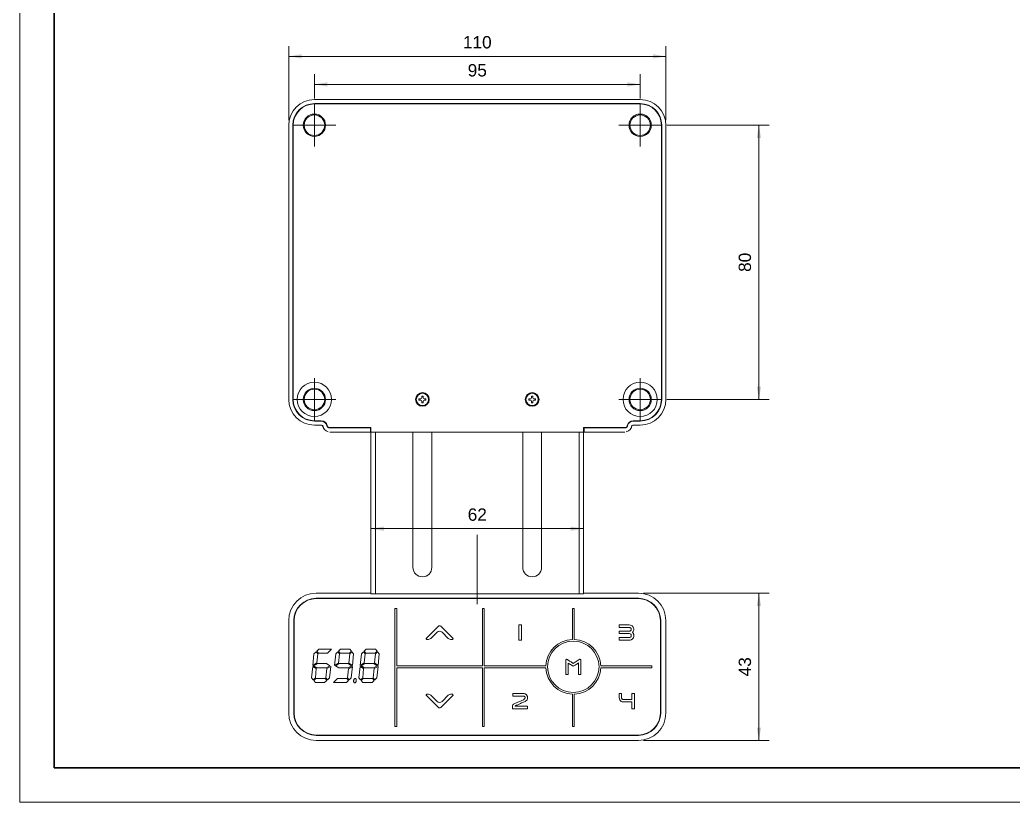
# Model space of a CAD drawing. Header units: millimetres. Extents: x -297 to 297, y -210 to 210.
# Drawn here: x -297 to -7.3, y -210 to 18.2 of the extents above; entities that cross this region are included whole.
import ezdxf

# ---------------------------------------------------------------- set-up
doc = ezdxf.new("R2010")
doc.units = ezdxf.units.MM
doc.layers.get('0').update_dxf_attribs({"lineweight": 20})
doc.layers.add('粗实线层', color=7, linetype='Continuous', lineweight=35)
doc.layers.add('细实线层', color=7, linetype='Continuous', lineweight=18)
doc.styles.add('标准', font='')
doc.styles.get('标准').set_extended_font_data('arial')
doc.dimstyles.new('标准', dxfattribs={"dimscale": 1.5, "dimtxt": 2.4, "dimasz": 2.5, "dimexe": 2, "dimexo": 1, "dimgap": 1.5, "dimtad": 1, "dimdec": 1, "dimdsep": 46, "dimtxsty": '标准', "dimcen": 2.5, "dimdle": 5, "dimclre": 256, "dimclrt": 7, "dimadec": 0, "dimazin": 0, "dimtfac": 0.714286, "dimtdec": 1, "dimtmove": 0, "dimatfit": 3, "dimfxl": 0, "dimtolj": 1, "dimarcsym": 0})

# ---------------------------------------------------------------- blocks, each defined once
blk = doc.blocks.new('*X13')
at = {"linetype": 'Continuous'}
for points in [[(-81.47, -12.52), (-80.84, -16.27), (-82.09, -16.27)], [(-81.47, -92.52), (-80.84, -88.77), (-82.09, -88.77)]]:
    blk.add_hatch(color=0, dxfattribs=at).paths.add_polyline_path(points, flags=0)
for p, q in [((-108.35, -12.52), (-78.47, -12.52)), ((-108.35, -92.52), (-78.47, -92.52))]:
    blk.add_line(p, q, dxfattribs=at)
at = {"color": 0, "linetype": 'Continuous'}
blk.add_line((-81.47, -12.52), (-81.47, -92.52), dxfattribs=at)
at = {"color": 7, "linetype": 'Continuous', "insert": (-85.55, -52.52), "char_height": 3.6, "width": 10.2951, "attachment_point": 5, "rotation": 90, "style": '标准'}
blk.add_mtext('80', dxfattribs=at)
blk = doc.blocks.new('*X14')
at = {"linetype": 'Continuous'}
for points in [[(-211.1, -0.61), (-207.35, 0.02), (-207.35, -1.23)], [(-116.1, -0.61), (-119.85, 0.02), (-119.85, -1.23)]]:
    blk.add_hatch(color=0, dxfattribs=at).paths.add_polyline_path(points, flags=0)
for p, q in [((-211.1, -4.77), (-211.1, 2.39)), ((-116.1, -4.77), (-116.1, 2.39))]:
    blk.add_line(p, q, dxfattribs=at)
at = {"color": 0, "linetype": 'Continuous'}
blk.add_line((-211.1, -0.61), (-116.1, -0.61), dxfattribs=at)
at = {"color": 7, "linetype": 'Continuous', "insert": (-163.6, 3.48), "char_height": 3.6, "width": 10.3665, "attachment_point": 5, "style": '标准'}
blk.add_mtext('95', dxfattribs=at)
blk = doc.blocks.new('*X15')
at = {"linetype": 'Continuous'}
for points in [[(-218.6, 7.57), (-214.85, 8.2), (-214.85, 6.95)], [(-108.6, 7.57), (-112.35, 8.2), (-112.35, 6.95)]]:
    blk.add_hatch(color=0, dxfattribs=at).paths.add_polyline_path(points, flags=0)
for p, q in [((-218.6, -11.02), (-218.6, 10.57)), ((-108.6, -11.02), (-108.6, 10.57))]:
    blk.add_line(p, q, dxfattribs=at)
at = {"color": 0, "linetype": 'Continuous'}
blk.add_line((-218.6, 7.57), (-108.6, 7.57), dxfattribs=at)
at = {"color": 7, "linetype": 'Continuous', "insert": (-163.6, 11.66), "char_height": 3.6, "width": 15.2012, "attachment_point": 5, "style": '标准'}
blk.add_mtext('110', dxfattribs=at)
blk = doc.blocks.new('*X16')
at = {"linetype": 'Continuous'}
for points in [[(-194.6, -130.21), (-190.85, -129.59), (-190.85, -130.84)], [(-132.6, -130.21), (-136.35, -129.59), (-136.35, -130.84)]]:
    blk.add_hatch(color=0, dxfattribs=at).paths.add_polyline_path(points, flags=0)
for p, q in [((-194.6, -126.46), (-194.6, -133.21)), ((-132.6, -126.46), (-132.6, -133.21))]:
    blk.add_line(p, q, dxfattribs=at)
at = {"color": 0, "linetype": 'Continuous'}
blk.add_line((-194.6, -130.21), (-132.6, -130.21), dxfattribs=at)
at = {"color": 7, "linetype": 'Continuous', "insert": (-163.6, -126.13), "char_height": 3.6, "width": 10.2732, "attachment_point": 5, "style": '标准'}
blk.add_mtext('62', dxfattribs=at)
blk = doc.blocks.new('*X17')
at = {"linetype": 'Continuous'}
for points in [[(-81.47, -149.03), (-80.84, -152.78), (-82.09, -152.78)], [(-81.47, -192.02), (-80.84, -188.27), (-82.09, -188.27)]]:
    blk.add_hatch(color=0, dxfattribs=at).paths.add_polyline_path(points, flags=0)
for p, q in [((-115.1, -149.03), (-78.47, -149.03)), ((-115.1, -192.02), (-78.47, -192.02))]:
    blk.add_line(p, q, dxfattribs=at)
at = {"color": 0, "linetype": 'Continuous'}
blk.add_line((-81.47, -149.03), (-81.47, -192.02), dxfattribs=at)
at = {"color": 7, "linetype": 'Continuous', "insert": (-85.55, -170.52), "char_height": 3.6, "width": 10.6024, "attachment_point": 5, "rotation": 90, "style": '标准'}
blk.add_mtext('43', dxfattribs=at)
blk = doc.blocks.new('$CAXA_FRAME_13B17AC1$')
at = {"layer": '粗实线层'}
for p, q in [((-287, 200), (-287, -200)), ((-287, -200), (287, -200))]:
    blk.add_line(p, q, dxfattribs=at)
at = {"layer": '细实线层'}
for p, q in [((-297, 210), (-297, -210)), ((-297, -210), (297, -210))]:
    blk.add_line(p, q, dxfattribs=at)

msp = doc.modelspace()

# ---------------------------------------------------------------- linework, layer by layer
at = {"color": 7, "linetype": 'Continuous', "lineweight": 18}
for p, q in [((-116.1, -5.02), (-211.1, -5.02)), ((-116.1, -6.22), (-211.1, -6.22)), ((-211.1, -18.77), (-211.1, -6.27)), ((-116.1, -6.32), (-211.1, -6.32)), ((-192.1, -6.22), (-192.1, -6.32)), ((-190.6, -6.22), (-190.6, -6.32)), ((-186.6, -6.22), (-186.6, -6.32)), ((-185.1, -6.22), (-185.1, -6.32)), ((-142.1, -6.22), (-142.1, -6.32)), ((-140.6, -6.22), (-140.6, -6.32)), ((-136.6, -6.22), (-136.6, -6.32)), ((-135.1, -6.22), (-135.1, -6.32)), ((-116.1, -18.77), (-116.1, -6.27)), ((-218.6, -12.52), (-218.6, -92.52)), ((-217.4, -12.52), (-217.4, -92.52)), ((-217.35, -12.52), (-204.85, -12.52)), ((-217.3, -12.52), (-217.3, -92.52)), ((-122.35, -12.52), (-109.85, -12.52)), ((-109.9, -92.52), (-109.9, -12.52)), ((-109.8, -92.52), (-109.8, -12.52)), ((-108.6, -92.52), (-108.6, -12.52)), ((-217.4, -24.02), (-217.3, -24.02)), ((-217.3, -25.52), (-217.4, -25.52)), ((-109.8, -24.02), (-109.9, -24.02)), ((-109.9, -25.52), (-109.8, -25.52)), ((-217.3, -29.52), (-217.4, -29.52)), ((-217.4, -31.02), (-217.3, -31.02)), ((-109.9, -29.52), (-109.8, -29.52)), ((-109.8, -31.02), (-109.9, -31.02)), ((-217.4, -74.02), (-217.3, -74.02)), ((-109.8, -74.02), (-109.9, -74.02)), ((-217.3, -75.52), (-217.4, -75.52)), ((-109.9, -75.52), (-109.8, -75.52)), ((-217.3, -79.52), (-217.4, -79.52)), ((-217.4, -81.02), (-217.3, -81.02)), ((-109.9, -79.52), (-109.8, -79.52)), ((-109.8, -81.02), (-109.9, -81.02)), ((-211.1, -98.77), (-211.1, -86.27)), ((-116.1, -98.77), (-116.1, -86.27)), ((-217.35, -92.52), (-204.85, -92.52)), ((-180.6, -92.72), (-180.6, -92.32)), ((-180.6, -92.32), (-180.1, -92.32)), ((-179.8, -92.02), (-179.8, -91.52)), ((-179.8, -91.52), (-179.4, -91.52)), ((-179.4, -91.52), (-179.4, -92.02)), ((-179.1, -92.32), (-178.6, -92.32)), ((-178.6, -92.32), (-178.6, -92.72)), ((-148.6, -92.32), (-148.1, -92.32)), ((-148.6, -92.72), (-148.6, -92.32)), ((-147.8, -91.52), (-147.4, -91.52)), ((-147.8, -92.02), (-147.8, -91.52)), ((-147.4, -91.52), (-147.4, -92.02)), ((-147.1, -92.32), (-146.6, -92.32)), ((-146.6, -92.32), (-146.6, -92.72)), ((-122.35, -92.52), (-109.85, -92.52)), ((-180.1, -92.72), (-180.6, -92.72)), ((-179.8, -93.52), (-179.8, -93.02)), ((-179.4, -93.52), (-179.8, -93.52)), ((-179.4, -93.02), (-179.4, -93.52)), ((-178.6, -92.72), (-179.1, -92.72)), ((-148.1, -92.72), (-148.6, -92.72)), ((-147.8, -93.52), (-147.8, -93.02)), ((-147.4, -93.52), (-147.8, -93.52)), ((-147.4, -93.02), (-147.4, -93.52)), ((-146.6, -92.72), (-147.1, -92.72)), ((-211.1, -98.72), (-209.1, -98.72)), ((-211.1, -98.82), (-209.1, -98.82)), ((-211.1, -100.02), (-209.1, -100.02)), ((-206.65, -100.72), (-194.6, -100.72)), ((-206.65, -100.82), (-194.75, -100.82)), ((-194.75, -102.02), (-194.75, -100.72)), ((-194.6, -149.21), (-194.6, -100.72)), ((-132.6, -100.72), (-120.55, -100.72)), ((-132.6, -149.21), (-132.6, -100.72)), ((-132.45, -102.02), (-132.45, -100.72)), ((-132.45, -100.82), (-120.55, -100.82)), ((-118.1, -98.72), (-116.1, -98.72)), ((-118.1, -98.82), (-116.1, -98.82)), ((-118.1, -100.02), (-116.1, -100.02)), ((-206.65, -102.02), (-194.75, -102.02)), ((-194.6, -101.81), (-194.75, -101.81)), ((-194.6, -102.02), (-132.6, -102.02)), ((-193.3, -102.02), (-193.3, -149.21)), ((-182.35, -102.02), (-182.35, -141.52)), ((-176.85, -141.52), (-176.85, -102.02)), ((-150.35, -102.02), (-150.35, -141.52)), ((-144.85, -141.52), (-144.85, -102.02)), ((-133.9, -102.02), (-133.9, -149.21)), ((-132.45, -101.81), (-132.6, -101.81)), ((-132.45, -102.02), (-120.55, -102.02)), ((-163.6, -131.98), (-163.6, -152.28)), ((-210.6, -149.03), (-194.6, -149.03)), ((-210.6, -150.52), (-116.6, -150.52)), ((-116.6, -150.62), (-210.6, -150.62)), ((-194.6, -149.21), (-193.3, -149.21)), ((-133.9, -149.19), (-193.3, -149.19)), ((-133.9, -149.21), (-132.6, -149.21)), ((-132.6, -149.03), (-116.6, -149.03)), ((-187.6, -153.46), (-187.1, -153.46)), ((-187.6, -153.46), (-187.6, -187.92)), ((-187.1, -153.46), (-187.1, -170.27)), ((-161.6, -153.46), (-162.1, -153.46)), ((-162.1, -153.46), (-162.1, -170.27)), ((-161.6, -153.46), (-161.6, -170.27)), ((-135.85, -153.46), (-135.35, -153.46)), ((-135.85, -153.46), (-135.85, -162.53)), ((-135.35, -153.46), (-135.35, -162.53)), ((-218.59, -184.02), (-218.59, -157.02)), ((-217.1, -184.02), (-217.1, -157.02)), ((-217, -157.02), (-217, -184.02)), ((-178.46, -162.18), (-174.95, -158.67)), ((-174.24, -158.67), (-170.73, -162.18)), ((-151.46, -158.32), (-150.74, -158.32)), ((-151.46, -162.73), (-151.46, -158.32)), ((-150.74, -158.32), (-150.74, -162.73)), ((-122.25, -158.32), (-119.32, -158.32)), ((-122.25, -159.03), (-122.25, -158.32)), ((-119.37, -159.03), (-122.25, -159.03)), ((-110.2, -184.02), (-110.2, -157.02)), ((-110.1, -157.02), (-110.1, -184.02)), ((-108.61, -157.02), (-108.61, -184.02)), ((-175.3, -160.44), (-177.1, -162.23)), ((-172.1, -162.23), (-173.89, -160.44)), ((-122.25, -160.13), (-119.37, -160.13)), ((-122.25, -160.84), (-122.25, -160.13)), ((-119.24, -160.84), (-122.25, -160.84)), ((-122.25, -162), (-119.31, -162)), ((-122.25, -162.73), (-122.25, -162)), ((-177.8, -162.52), (-178.32, -162.52)), ((-177.1, -162.23), (-177.8, -162.52)), ((-171.39, -162.52), (-172.1, -162.23)), ((-170.87, -162.52), (-171.39, -162.52)), ((-150.74, -162.73), (-151.46, -162.73)), ((-119.31, -162.73), (-122.25, -162.73)), ((-211.56, -170.09), (-211.23, -166.7)), ((-211.23, -166.7), (-210.62, -166.12)), ((-210.62, -166.12), (-210.13, -166.7)), ((-210.42, -165.93), (-209.8, -165.33)), ((-209.92, -166.5), (-210.42, -165.93)), ((-210.13, -166.7), (-210.4, -169.4)), ((-207.24, -166.5), (-209.92, -166.5)), ((-209.8, -165.33), (-206.08, -165.33)), ((-206.08, -165.33), (-207.24, -166.5)), ((-205.23, -170.09), (-204.9, -166.7)), ((-204.9, -166.7), (-204.29, -166.12)), ((-204.29, -166.12), (-203.8, -166.7)), ((-204.09, -165.93), (-203.47, -165.33)), ((-203.59, -166.5), (-204.09, -165.93)), ((-203.8, -166.7), (-204.08, -169.5)), ((-200.91, -166.5), (-203.59, -166.5)), ((-203.47, -165.33), (-200.8, -165.33)), ((-201.03, -169.5), (-200.76, -166.7)), ((-200.29, -165.93), (-200.91, -166.5)), ((-200.8, -165.33), (-200.29, -165.93)), ((-200.76, -166.7), (-200.15, -166.12)), ((-200.15, -166.12), (-199.66, -166.7)), ((-199.66, -166.7), (-199.99, -170.09)), ((-197.75, -170.09), (-197.41, -166.7)), ((-197.41, -166.7), (-196.81, -166.12)), ((-196.81, -166.12), (-196.31, -166.7)), ((-196.61, -165.93), (-195.99, -165.33)), ((-196.1, -166.5), (-196.61, -165.93)), ((-196.31, -166.7), (-196.58, -169.4)), ((-193.43, -166.5), (-196.1, -166.5)), ((-195.99, -165.33), (-193.31, -165.33)), ((-193.54, -169.4), (-193.27, -166.7)), ((-192.81, -165.93), (-193.43, -166.5)), ((-193.31, -165.33), (-192.81, -165.93)), ((-193.27, -166.7), (-192.67, -166.12)), ((-192.67, -166.12), (-192.17, -166.7)), ((-192.17, -166.7), (-192.51, -170.09)), ((-211.93, -173.77), (-211.59, -170.39)), ((-211.59, -170.39), (-210.55, -170.97)), ((-210.4, -169.4), (-211.56, -170.09)), ((-211.32, -170.23), (-210.23, -169.59)), ((-210.35, -170.78), (-211.32, -170.23)), ((-207.67, -170.78), (-210.35, -170.78)), ((-210.23, -169.59), (-207.55, -169.59)), ((-206.59, -170.24), (-207.67, -170.78)), ((-207.55, -169.59), (-206.59, -170.24)), ((-207.51, -170.97), (-206.35, -170.39)), ((-206.35, -170.39), (-206.69, -173.77)), ((-204.08, -169.5), (-205.23, -170.09)), ((-204.98, -170.24), (-203.9, -169.59)), ((-204.01, -170.78), (-204.98, -170.24)), ((-201.34, -170.77), (-204.01, -170.78)), ((-203.9, -169.59), (-201.22, -169.59)), ((-200.27, -170.24), (-201.34, -170.77)), ((-201.22, -169.59), (-200.27, -170.24)), ((-201.19, -171.07), (-200.02, -170.39)), ((-199.99, -170.09), (-201.03, -169.5)), ((-200.02, -170.39), (-200.36, -173.77)), ((-198.12, -173.77), (-197.78, -170.39)), ((-197.78, -170.39), (-196.74, -170.97)), ((-196.58, -169.4), (-197.75, -170.09)), ((-197.51, -170.23), (-196.41, -169.59)), ((-196.53, -170.78), (-197.51, -170.23)), ((-193.86, -170.78), (-196.53, -170.78)), ((-196.41, -169.59), (-193.74, -169.59)), ((-192.77, -170.24), (-193.86, -170.78)), ((-193.74, -169.59), (-192.77, -170.24)), ((-193.7, -170.97), (-192.54, -170.39)), ((-192.51, -170.09), (-193.54, -169.4)), ((-192.54, -170.39), (-192.88, -173.77)), ((-187.1, -170.27), (-162.1, -170.27)), ((-187.1, -170.77), (-162.1, -170.77)), ((-187.1, -170.77), (-187.1, -187.92)), ((-162.1, -170.77), (-162.1, -187.92)), ((-161.6, -170.27), (-143.59, -170.27)), ((-161.6, -170.77), (-143.59, -170.77)), ((-161.6, -170.77), (-161.6, -187.92)), ((-137.82, -172.73), (-137.82, -168.55)), ((-135.93, -170.15), (-137.11, -169.44)), ((-137.11, -169.44), (-137.11, -172.73)), ((-135.61, -169.52), (-133.88, -168.42)), ((-134.1, -172.73), (-134.1, -169.4)), ((-133.37, -168.6), (-133.37, -172.73)), ((-112.7, -170.27), (-127.6, -170.27)), ((-112.7, -170.77), (-127.6, -170.77)), ((-112.7, -170.27), (-112.7, -170.77)), ((-211.45, -174.35), (-211.93, -173.77)), ((-210.83, -173.77), (-211.45, -174.35)), ((-210.55, -170.97), (-210.83, -173.77)), ((-207.79, -173.77), (-207.51, -170.97)), ((-207.3, -174.35), (-207.79, -173.77)), ((-206.69, -173.77), (-207.3, -174.35)), ((-201.46, -173.77), (-201.19, -171.07)), ((-200.97, -174.35), (-201.46, -173.77)), ((-200.36, -173.77), (-200.97, -174.35)), ((-197.63, -174.35), (-198.12, -173.77)), ((-197.02, -173.77), (-197.63, -174.35)), ((-196.74, -170.97), (-197.02, -173.77)), ((-193.98, -173.77), (-193.7, -170.97)), ((-193.49, -174.35), (-193.98, -173.77)), ((-192.88, -173.77), (-193.49, -174.35)), ((-137.11, -172.73), (-137.82, -172.73)), ((-133.37, -172.73), (-134.1, -172.73)), ((-211.29, -174.54), (-210.67, -173.97)), ((-210.78, -175.14), (-211.29, -174.54)), ((-208.11, -175.14), (-210.78, -175.14)), ((-210.67, -173.97), (-207.99, -173.97)), ((-207.49, -174.54), (-208.11, -175.14)), ((-207.99, -173.97), (-207.49, -174.54)), ((-205.51, -175.14), (-204.34, -173.97)), ((-201.78, -175.14), (-205.51, -175.14)), ((-204.34, -173.97), (-201.66, -173.97)), ((-201.16, -174.54), (-201.78, -175.14)), ((-201.66, -173.97), (-201.16, -174.54)), ((-197.47, -174.54), (-196.85, -173.97)), ((-196.97, -175.14), (-197.47, -174.54)), ((-194.29, -175.14), (-196.97, -175.14)), ((-196.85, -173.97), (-194.18, -173.97)), ((-193.67, -174.54), (-194.29, -175.14)), ((-194.18, -173.97), (-193.67, -174.54)), ((-178.46, -178.87), (-174.95, -182.38)), ((-177.8, -178.52), (-178.32, -178.52)), ((-177.1, -178.82), (-177.8, -178.52)), ((-175.3, -180.61), (-177.1, -178.82)), ((-174.24, -182.38), (-170.73, -178.87)), ((-172.1, -178.82), (-173.89, -180.61)), ((-171.39, -178.52), (-172.1, -178.82)), ((-170.87, -178.52), (-171.39, -178.52)), ((-153.2, -178.32), (-150.14, -178.32)), ((-153.2, -179.04), (-153.2, -178.32)), ((-150.16, -179.04), (-153.2, -179.04)), ((-135.85, -178.52), (-135.85, -187.92)), ((-135.35, -178.52), (-135.35, -187.92)), ((-122.24, -178.32), (-121.52, -178.32)), ((-122.24, -179.54), (-122.24, -178.32)), ((-122.07, -180.16), (-122.24, -179.54)), ((-121.52, -178.32), (-121.52, -179.55)), ((-118.53, -178.32), (-117.77, -178.32)), ((-118.53, -180.06), (-118.53, -178.32)), ((-117.77, -178.32), (-117.77, -182.73)), ((-153.37, -182.73), (-153.37, -182)), ((-152.65, -181.25), (-150.16, -180.13)), ((-152.61, -182), (-148.97, -182)), ((-148.97, -182), (-148.97, -182.73)), ((-121, -180.06), (-118.53, -180.06)), ((-118.53, -180.76), (-121, -180.76)), ((-118.53, -182.73), (-118.53, -180.76)), ((-148.97, -182.73), (-153.37, -182.73)), ((-117.77, -182.73), (-118.53, -182.73)), ((-187.6, -187.92), (-187.1, -187.92)), ((-162.1, -187.92), (-161.6, -187.92)), ((-135.85, -187.92), (-135.35, -187.92)), ((-210.6, -190.42), (-116.6, -190.42)), ((-116.6, -190.52), (-210.6, -190.52)), ((-116.6, -192.02), (-210.6, -192.02))]:
    msp.add_line(p, q, dxfattribs=at)
for centre, radius in [((-211.1, -12.52), 3.25), ((-211.1, -12.52), 3), ((-116.1, -12.52), 3.25), ((-116.1, -12.52), 3), ((-211.1, -92.52), 5), ((-211.1, -92.52), 3.25), ((-211.1, -92.52), 3), ((-116.1, -92.52), 5), ((-116.1, -92.52), 3.25), ((-116.1, -92.52), 3), ((-179.6, -92.52), 2), ((-179.6, -92.52), 1.8), ((-147.6, -92.52), 2), ((-147.6, -92.52), 1.8), ((-135.6, -170.52), 7.5)]:
    msp.add_circle(centre, radius, dxfattribs=at)
for centre, radius, start, end in [((-211.1, -12.52), 7.5, 90, 180), ((-116.1, -12.52), 7.5, 0, 90), ((-211.1, -12.52), 6.3, 90, 180), ((-211.1, -12.52), 6.2, 90, 180), ((-116.1, -12.52), 6.3, 0, 90), ((-116.1, -12.52), 6.2, 0, 90), ((-211.1, -92.52), 7.5, 180, 270), ((-211.1, -92.52), 6.3, 180, 270), ((-211.1, -92.52), 6.2, 180, 270), ((-179.6, -92.52), 1, 168.463, 191.537), ((-180.1, -92.02), 0.3, 270, 360), ((-179.6, -92.52), 1, 78.463, 101.537), ((-179.1, -92.02), 0.3, 180, 270), ((-179.6, -92.52), 1, 348.463, 11.537), ((-147.6, -92.52), 1, 168.463, 191.537), ((-148.1, -92.02), 0.3, 270, 0), ((-147.6, -92.52), 1, 78.463, 101.537), ((-147.1, -92.02), 0.3, 180, 270), ((-147.6, -92.52), 1, 348.463, 11.537), ((-116.1, -92.52), 7.5, 270, 360), ((-116.1, -92.52), 6.3, 270, 360), ((-116.1, -92.52), 6.2, 270, 360), ((-180.1, -93.02), 0.3, 0, 90), ((-179.6, -92.52), 1, 258.463, 281.537), ((-179.1, -93.02), 0.3, 90, 180), ((-148.1, -93.02), 0.3, 360, 90), ((-147.6, -92.52), 1, 258.463, 281.537), ((-147.1, -93.02), 0.3, 90, 180), ((-209.1, -100.52), 1.8, 11.527, 90.0011), ((-209.1, -100.52), 1.7, 11.527, 90.0011), ((-206.65, -100.02), 0.7, 191.526, 270.0102), ((-120.55, -100.02), 0.7, 269.9874, 348.4747), ((-118.1, -100.52), 1.8, 89.9989, 168.4733), ((-118.1, -100.52), 1.7, 89.9989, 168.473), ((-179.6, -141.52), 2.75, 180, 0), ((-147.6, -141.52), 2.75, 180, 0), ((-210.6, -157.02), 7.99, 90, 180), ((-210.6, -157.02), 6.5, 90, 180), ((-210.6, -157.02), 6.4, 90, 180), ((-116.6, -157.02), 7.99, 0, 90), ((-116.6, -157.02), 6.5, 0, 90), ((-116.6, -157.02), 6.4, 360, 90), ((-135.6, -170.52), 8, 91.7908, 178.2099), ((-135.6, -170.52), 8, 1.7901, 88.2092), ((-135.6, -170.52), 8, 181.7915, 268.2092), ((-135.6, -170.52), 8, 271.7908, 358.2099), ((-178.32, -178.72), 0.2, 90.0028, 225.0127), ((-170.87, -178.72), 0.2, 315.0037, 89.9809), ((-210.6, -184.02), 7.99, 180, 270), ((-210.6, -184.02), 6.5, 180, 270), ((-210.6, -184.02), 6.4, 180, 270), ((-116.6, -184.02), 7.99, 270, 360), ((-116.6, -184.02), 6.5, 270, 0), ((-116.6, -184.02), 6.4, 270, 0)]:
    msp.add_arc(centre, radius, start, end, dxfattribs=at)
for centre, major_axis, start_param, end_param in [((-209.1, -100.52), (-0.354, -0.354), 2.356347, 3.725661), ((-206.65, -100.01), (-1.41, -1.41), 5.497939, 6.867253), ((-120.55, -100.01), (1.41, -1.41), 5.699117, 7.068431), ((-118.1, -100.52), (-0.354, 0.354), 5.699117, 7.068431)]:
    msp.add_ellipse(centre, major_axis=major_axis, ratio=0.999695, start_param=start_param, end_param=end_param, dxfattribs=at)
for points, knots in [([(-207.43, -100.18), (-207.42, -100.25), (-207.39, -100.33), (-207.34, -100.41), (-207.33, -100.43)], [0, 0, 0, 0, 900.183593, 1119.115541, 1119.115541, 1119.115541, 1119.115541]), ([(-207.33, -100.43), (-207.31, -100.48), (-207.23, -100.58), (-207.08, -100.7), (-206.97, -100.75), (-206.92, -100.77)], [0, 0, 0, 0, 475.367364, 1105.131477, 1581.970897, 1581.970897, 1581.970897, 1581.970897]), ([(-206.92, -100.77), (-206.9, -100.78), (-206.81, -100.8), (-206.72, -100.82), (-206.65, -100.82)], [0, 0, 0, 0, 216.595214, 1115.727348, 1115.727348, 1115.727348, 1115.727348]), ([(-120.55, -100.82), (-120.47, -100.82), (-120.38, -100.8), (-120.3, -100.78), (-120.28, -100.77)], [0, 0, 0, 0, 562.101067, 698.58747, 698.58747, 698.58747, 698.58747]), ([(-120.28, -100.77), (-120.23, -100.75), (-120.11, -100.7), (-119.97, -100.58), (-119.89, -100.48), (-119.86, -100.43)], [0, 0, 0, 0, 293.433754, 681.954159, 975.982709, 975.982709, 975.982709, 975.982709]), ([(-119.86, -100.43), (-119.85, -100.41), (-119.81, -100.33), (-119.78, -100.25), (-119.76, -100.18)], [0, 0, 0, 0, 135.076103, 694.997649, 694.997649, 694.997649, 694.997649]), ([(-119.37, -159.03), (-119.28, -159.03), (-119.12, -159.05), (-118.9, -159.16), (-118.78, -159.31), (-118.73, -159.46), (-118.72, -159.58), (-118.73, -159.7), (-118.78, -159.84), (-118.91, -159.99), (-119.12, -160.1), (-119.28, -160.13), (-119.37, -160.13)], [0, 0, 0, 0, 496.516739, 949.847815, 1379.806405, 1600.3968, 1839.736327, 2073.734891, 2291.998732, 2726.117818, 3183.535412, 3671.683797, 3671.683797, 3671.683797, 3671.683797]), ([(-117.97, -159.59), (-117.97, -159.49), (-117.99, -159.27), (-118.13, -158.97), (-118.33, -158.69), (-118.71, -158.39), (-119.08, -158.32), (-119.32, -158.32)], [0, 0, 0, 0, 290.453897, 592.387691, 926.944724, 1241.740348, 1908.433592, 1908.433592, 1908.433592, 1908.433592]), ([(-178.46, -162.18), (-178.52, -162.23), (-178.56, -162.42), (-178.4, -162.52), (-178.32, -162.52)], [0, 0, 0, 0, 534.031393, 1068.039709, 1068.039709, 1068.039709, 1068.039709]), ([(-175.3, -160.44), (-175.12, -160.26), (-174.6, -160.03), (-174.07, -160.26), (-173.89, -160.44)], [0, 0, 0, 0, 525.185977, 1050.324376, 1050.324376, 1050.324376, 1050.324376]), ([(-170.87, -162.52), (-170.8, -162.52), (-170.64, -162.42), (-170.68, -162.23), (-170.73, -162.18)], [0, 0, 0, 0, 520.733953, 1041.130512, 1041.130512, 1041.130512, 1041.130512]), ([(-119.24, -160.84), (-119.1, -160.85), (-118.88, -160.93), (-118.7, -161.17), (-118.67, -161.36), (-118.69, -161.52), (-118.73, -161.67), (-118.86, -161.84), (-119.07, -161.97), (-119.23, -162), (-119.31, -162)], [0, 0, 0, 0, 716.995114, 1055.593437, 1416.940305, 1623.019199, 1817.923588, 2208.431165, 2604.132236, 3005.787194, 3005.787194, 3005.787194, 3005.787194]), ([(-119.31, -162.73), (-119.13, -162.73), (-118.85, -162.69), (-118.52, -162.53), (-118.31, -162.37), (-118.13, -162.17), (-117.96, -161.86), (-117.91, -161.59), (-117.91, -161.41)], [0, 0, 0, 0, 596.322759, 880.784994, 1169.378318, 1455.343416, 1733.36433, 2316.224979, 2316.224979, 2316.224979, 2316.224979]), ([(-118.35, -160.5), (-118.17, -160.33), (-117.99, -160.01), (-117.97, -159.68), (-117.97, -159.59)], [0, 0, 0, 0, 657.279895, 896.994604, 896.994604, 896.994604, 896.994604]), ([(-117.91, -161.41), (-117.91, -161.31), (-117.95, -161.11), (-118.09, -160.79), (-118.24, -160.59), (-118.35, -160.5)], [0, 0, 0, 0, 345.446531, 736.137153, 1227.081603, 1227.081603, 1227.081603, 1227.081603]), ([(-137.32, -168.42), (-137.39, -168.37), (-137.53, -168.3), (-137.74, -168.37), (-137.8, -168.49), (-137.82, -168.55)], [0, 0, 0, 0, 546.033325, 912.272744, 1328.401313, 1328.401313, 1328.401313, 1328.401313]), ([(-135.61, -169.52), (-135.75, -169.43), (-136.04, -169.25), (-136.48, -168.97), (-136.91, -168.7), (-137.19, -168.51), (-137.32, -168.42)], [0, 0, 0, 0, 430.978785, 859.723758, 1327.170455, 1720.806057, 1720.806057, 1720.806057, 1720.806057]), ([(-135.93, -170.15), (-135.83, -170.21), (-135.61, -170.36), (-135.39, -170.22), (-135.29, -170.16)], [0, 0, 0, 0, 491.967282, 973.118484, 973.118484, 973.118484, 973.118484]), ([(-135.29, -170.16), (-134.97, -169.96), (-134.57, -169.71), (-134.18, -169.46), (-134.1, -169.4)], [0, 0, 0, 0, 772.157527, 969.931117, 969.931117, 969.931117, 969.931117]), ([(-133.75, -168.33), (-133.79, -168.36), (-133.83, -168.38), (-133.88, -168.41), (-133.88, -168.42)], [0, 0, 0, 0, 803.982027, 961.130764, 961.130764, 961.130764, 961.130764]), ([(-133.37, -168.6), (-133.37, -168.56), (-133.39, -168.49), (-133.46, -168.4), (-133.55, -168.34), (-133.66, -168.31), (-133.72, -168.33), (-133.75, -168.33)], [0, 0, 0, 0, 424.257907, 864.762024, 1303.546176, 1707.209657, 2057.200366, 2057.200366, 2057.200366, 2057.200366]), ([(-199.21, -173.92), (-199.21, -173.92), (-199.29, -173.92), (-199.46, -174), (-199.57, -174.2), (-199.64, -174.4), (-199.67, -174.57), (-199.67, -174.74), (-199.65, -174.93), (-199.58, -175.14), (-199.42, -175.22), (-199.35, -175.22)], [0, 0, 0, 0, 28.756046, 610.478085, 1347.239042, 1783.344015, 2262.011064, 2727.397667, 3144.015414, 3816.247854, 4372.917077, 4372.917077, 4372.917077, 4372.917077]), ([(-199.35, -175.22), (-199.27, -175.22), (-199.11, -175.14), (-198.99, -174.94), (-198.93, -174.75), (-198.9, -174.57), (-198.89, -174.4), (-198.92, -174.2), (-198.99, -174), (-199.14, -173.93), (-199.21, -173.92)], [0, 0, 0, 0, 535.233691, 1191.207869, 1584.03139, 2021.00438, 2458.415077, 2837.7569, 3436.17378, 3902.664961, 3902.664961, 3902.664961, 3902.664961]), ([(-150.16, -179.04), (-150.09, -179.04), (-149.95, -179.06), (-149.78, -179.18), (-149.65, -179.34), (-149.63, -179.48), (-149.63, -179.55)], [0, 0, 0, 0, 468.708415, 932.029254, 1389.754016, 1843.898825, 1843.898825, 1843.898825, 1843.898825]), ([(-149.63, -179.55), (-149.63, -179.73), (-149.84, -179.98), (-150.08, -180.09), (-150.16, -180.13)], [0, 0, 0, 0, 705.437049, 1042.705534, 1042.705534, 1042.705534, 1042.705534]), ([(-149.55, -180.57), (-149.45, -180.52), (-149.27, -180.41), (-149.07, -180.16), (-148.95, -179.86), (-148.91, -179.56), (-148.93, -179.3), (-149, -179.07), (-149.11, -178.86), (-149.27, -178.67), (-149.45, -178.52), (-149.73, -178.36), (-149.98, -178.32), (-150.14, -178.32)], [0, 0, 0, 0, 489.969542, 919.169418, 1393.478794, 1865.197633, 2218.332766, 2558.675128, 2900.201622, 3256.757179, 3613.254203, 3955.717807, 4652.787304, 4652.787304, 4652.787304, 4652.787304]), ([(-121, -180.06), (-121.07, -180.06), (-121.21, -180.04), (-121.38, -179.92), (-121.5, -179.75), (-121.52, -179.61), (-121.52, -179.55)], [0, 0, 0, 0, 435.166957, 873.876234, 1312.665402, 1757.138785, 1757.138785, 1757.138785, 1757.138785]), ([(-173.89, -180.61), (-174.07, -180.79), (-174.6, -181.01), (-175.12, -180.79), (-175.3, -180.61)], [0, 0, 0, 0, 555.420794, 1110.89191, 1110.89191, 1110.89191, 1110.89191]), ([(-152.65, -181.25), (-152.91, -181.37), (-153.28, -181.56), (-153.37, -181.93), (-153.37, -182)], [0, 0, 0, 0, 851.803758, 1057.676869, 1057.676869, 1057.676869, 1057.676869]), ([(-152.61, -182), (-152.61, -181.98), (-152.54, -181.94), (-152.45, -181.88), (-152.24, -181.78), (-151.84, -181.58), (-151.13, -181.26), (-150.51, -180.98), (-150.15, -180.83)], [0, 0, 0, 0, 51.276309, 182.197863, 394.718852, 689.17312, 1524.273186, 2687.894656, 2687.894656, 2687.894656, 2687.894656]), ([(-150.15, -180.83), (-149.97, -180.76), (-149.77, -180.67), (-149.57, -180.59), (-149.55, -180.57)], [0, 0, 0, 0, 917.097841, 1045.389407, 1045.389407, 1045.389407, 1045.389407]), ([(-122.07, -180.16), (-121.96, -180.34), (-121.65, -180.67), (-121.21, -180.76), (-121, -180.76)], [0, 0, 0, 0, 494.890347, 995.650769, 995.650769, 995.650769, 995.650769])]:
    msp.add_open_spline(points, degree=3, knots=knots, dxfattribs=at)
for points in [[(-174.24, -158.67), (-174.33, -158.58), (-174.6, -158.47), (-174.86, -158.58), (-174.95, -158.67)], [(-174.95, -182.38), (-174.86, -182.47), (-174.6, -182.58), (-174.33, -182.47), (-174.24, -182.38)]]:
    msp.add_open_spline(points, degree=3, dxfattribs=at)

# ---------------------------------------------------------------- block references
at = {"layer": '粗实线层'}
msp.add_blockref('$CAXA_FRAME_13B17AC1$', (0, 0), dxfattribs=at)

# ---------------------------------------------------------------- dimensions: what is measured, and where the dimension line sits
at = {"color": 7, "linetype": 'Continuous'}
for base, p1, p2, angle, picture, middle in [((-108.6, 7.57), (-218.6, -12.52), (-108.6, -12.52), 0, '*X15', (-163.6, 11.66)), ((-81.47, -92.52), (-109.85, -12.52), (-109.85, -92.52), 270, '*X13', (-85.55, -52.52))]:
    dim = msp.add_linear_dim(base=base, p1=p1, p2=p2, angle=angle, dimstyle='标准', override={"dimsah": 1, "dimtfill": 1, "dimtzin": 8}, dxfattribs=at)
    dim.commit()
    dim.dimension.update_dxf_attribs({"geometry": picture, "text_midpoint": middle})
for base, p1, p2, picture, middle in [((-116.1, -0.61), (-211.1, -6.27), (-116.1, -6.27), '*X14', (-163.6, 3.48)), ((-132.6, -130.21), (-194.6, -124.96), (-132.6, -124.96), '*X16', (-163.6, -126.13))]:
    dim = msp.add_linear_dim(base=base, p1=p1, p2=p2, dimstyle='标准', override={"dimsah": 1, "dimtfill": 1, "dimtzin": 8}, dxfattribs=at)
    dim.commit()
    dim.dimension.update_dxf_attribs({"geometry": picture, "text_midpoint": middle})
dim = msp.add_linear_dim(base=(-81.47, -192.02), p1=(-116.6, -149.03), p2=(-116.6, -192.02), angle=270, text='43', dimstyle='标准', override={"dimsah": 1, "dimtfill": 1, "dimtzin": 0}, dxfattribs=at)
dim.commit()
dim.dimension.update_dxf_attribs({"geometry": '*X17', "text_midpoint": (-85.55, -170.52)})

doc.saveas('drawing.dxf')
